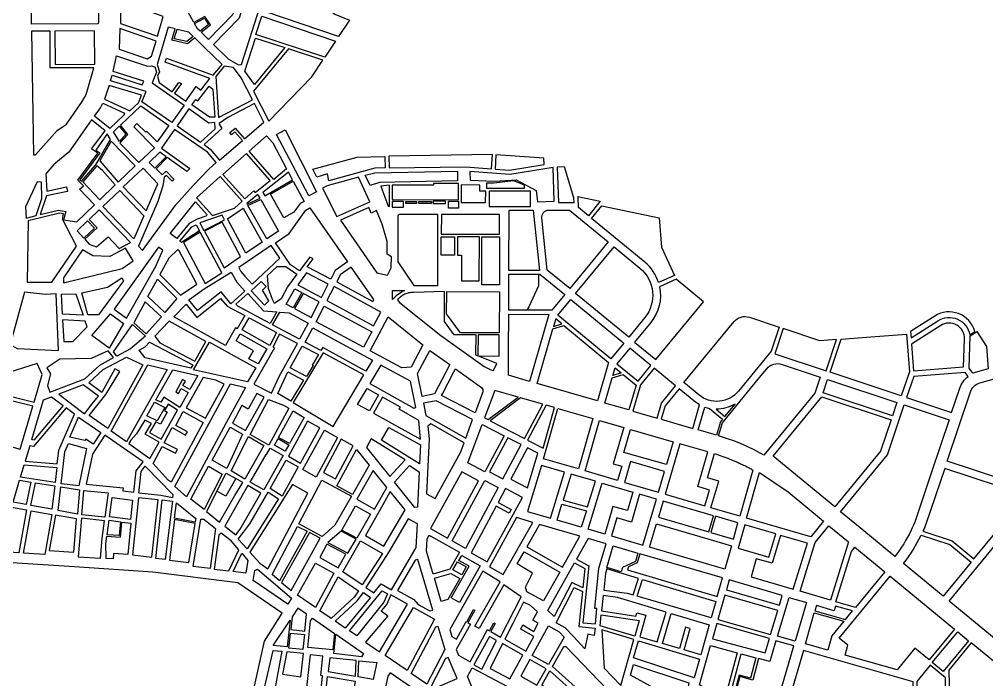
# Model space of a CAD drawing. Extents: x 407811 to 416949, y 4498993 to 4508589.
# Drawn here: x 410173 to 411551, y 4501979 to 4502920 of the extents above; entities that cross this region are included whole.
import ezdxf

# ---------------------------------------------------------------- set-up
doc = ezdxf.new("R2010")
doc.units = 0
doc.header["$LTSCALE"] = 40
doc.header["$MEASUREMENT"] = 0
for name, color, linetype in [('Images', 253, 'CONTINUOUS'), ('ΟΙΚ. ΤΕΤΡΑΓΩΝΑ ΣΤΑΥΡΟΥΠΟΛΗ', 74, 'CONTINUOUS'), ('ΟΙΚ.ΤΕΤΡΑΓΩΝΑ ΠΟΛΙΧΝΗ', 112, 'CONTINUOUS')]:
    doc.layers.add(name, color=color, linetype=linetype)
picture_1 = doc.add_image_def('image1.tif', size_in_pixel=(10278, 10088))

msp = doc.modelspace()

# ---------------------------------------------------------------- linework, layer by layer
at = {"layer": 'ΟΙΚ. ΤΕΤΡΑΓΩΝΑ ΣΤΑΥΡΟΥΠΟΛΗ'}
for points in [[(410198.2, 4502429.4), (410147.2, 4502413.1), (410140, 4502387.6), (410193.6, 4502374.2), (410205.4, 4502413.9)], [(410138.3, 4502381.9), (410121.3, 4502322.2), (410173.7, 4502307.3), (410191.9, 4502368.4)], [(410239.3, 4502366.1), (410192.8, 4502311.2), (410187.6, 4502311.9), (410181, 4502290), (410226.7, 4502286.2), (410229, 4502305.7), (410251.2, 4502357.2)], [(410257, 4502353), (410288.7, 4502331.2), (410277.8, 4502314.2), (410267.6, 4502321.6), (410266.1, 4502319.4), (410244.7, 4502324.4)], [(410294.5, 4502327.2), (410277.1, 4502300.3), (410268, 4502257.4), (410320.5, 4502252.1), (410320.1, 4502247.7), (410336.1, 4502245.9), (410339.2, 4502276.3), (410349.4, 4502289.4)], [(410242.9, 4502315.4), (410268.6, 4502308.1), (410257.3, 4502255.2), (410232.4, 4502257.7), (410237.7, 4502303.4)], [(410179.5, 4502285), (410226.1, 4502281.1), (410223.6, 4502259.5), (410174.3, 4502267.2)], [(410352, 4502283), (410391.4, 4502242.5), (410390.8, 4502237.8), (410374.2, 4502241), (410343, 4502244.3), (410346.2, 4502275.5)], [(410173, 4502262.9), (410188.9, 4502260.4), (410182.4, 4502228.4), (410163.8, 4502231.9)], [(410195.8, 4502259.3), (410223.1, 4502255), (410219.1, 4502221.5), (410189.2, 4502227.1)], [(410232, 4502253.7), (410258.4, 4502249.5), (410255.5, 4502214.7), (410228, 4502219.6)], [(410264.5, 4502248.5), (410299.3, 4502245), (410294.6, 4502210.1), (410261.6, 4502213.7)], [(410304.9, 4502238.4), (410334, 4502234.6), (410331.1, 4502206.8), (410301.3, 4502210.8)], [(410342.4, 4502238), (410334, 4502156.7), (410361.6, 4502153.2), (410370.6, 4502235)], [(410376.2, 4502234.8), (410390.8, 4502232.9), (410380.7, 4502149.8), (410367.1, 4502151.6)], [(410161.6, 4502224.7), (410183, 4502220.7), (410172, 4502159.5), (410142.8, 4502161.4)], [(410189.4, 4502219.5), (410218.9, 4502213.9), (410209, 4502157.1), (410178.5, 4502159.1)], [(410396.5, 4502230.5), (410424.3, 4502208.6), (410423.5, 4502203.4), (410393.9, 4502209)], [(410224.2, 4502213.2), (410215.4, 4502162.7), (410250.2, 4502160.4), (410254.1, 4502207.9)], [(410261.1, 4502208.7), (410256.6, 4502153.9), (410288.2, 4502151.8), (410290.7, 4502180.1), (410294, 4502205.1)], [(410300.6, 4502205.8), (410316.9, 4502203.7), (410314.9, 4502184), (410297.9, 4502185)], [(410431.2, 4502207.4), (410435.6, 4502207.3), (410452.5, 4502194), (410444.5, 4502136.9), (410420.3, 4502139.9)], [(410316.7, 4502181.9), (410318.9, 4502203.4), (410331.6, 4502201.7), (410327.1, 4502157.1), (410307.1, 4502158.4), (410306.6, 4502150.7), (410296.6, 4502151.3), (410296.2, 4502172.2), (410297.6, 4502183)], [(410460.5, 4502187.6), (410457.1, 4502184.8), (410450.3, 4502136.2), (410471.1, 4502133.6), (410485.4, 4502163.9), (410474.7, 4502176.4)], [(410489.7, 4502158.9), (410498.6, 4502148.3), (410495.6, 4502130.6), (410477.3, 4502132.9)], [(410139.4, 4502146.6), (410095.7, 4502000), (410032.5, 4502018.9), (410014.5, 4501958.5), (410133.5, 4501927.3), (410252.4, 4501896), (410371.3, 4501864.8), (410368.5, 4501813.9), (410452.2, 4501794.8), (410482, 4501853.8), (410522.2, 4502033.7), (410547.5, 4502073.4), (410484.3, 4502116.9), (410362.9, 4502131.9), (410251.1, 4502139.3)], [(410512.2, 4502136.3), (410560.7, 4502095), (410555.2, 4502086.4), (410506, 4502120.1), (410508.4, 4502134.4)]]:
    msp.add_lwpolyline(points, close=True, dxfattribs=at)
at = {"layer": 'ΟΙΚ. ΤΕΤΡΑΓΩΝΑ ΣΤΑΥΡΟΥΠΟΛΗ', "ltscale": 0.8}
msp.add_lwpolyline([(410393.7, 4502207), (410386.6, 4502149.1), (410414.2, 4502145.6), (410423.1, 4502201.4)], close=True, dxfattribs=at)
at = {"layer": 'ΟΙΚ.ΤΕΤΡΑΓΩΝΑ ΠΟΛΙΧΝΗ', "color": 1}
msp.add_line((410826.4, 4502440.1), (410826.4, 4502440.1), dxfattribs=at)
at = {"layer": 'ΟΙΚ.ΤΕΤΡΑΓΩΝΑ ΠΟΛΙΧΝΗ'}
for points in [[(410285.2, 4502913.6), (410189.9, 4502913.1), (410191.1, 4503016.7), (410192.3, 4503120.4), (410218.3, 4503133.9), (410236.6, 4503100.6), (410228.4, 4503095.8), (410228.9, 4503027.5), (410273.8, 4503027.8), (410284.7, 4502984.4), (410285.2, 4502966.5), (410285.3, 4502916.3)], [(410462.4, 4502968.1), (410486.9, 4502960.1), (410477, 4502926.9), (410442.3, 4502891.2), (410431.8, 4502901.5), (410445, 4502912), (410437.1, 4502924.2), (410421.2, 4502915.6), (410412.9, 4502931.1), (410458.8, 4502956.1)], [(410496.5, 4502957), (410485.9, 4502921.7), (410449.4, 4502884.3), (410470.9, 4502863.4), (410485.1, 4502855), (410489.2, 4502855.4), (410519.5, 4502949.5)], [(410552.7, 4502956.8), (410606.7, 4502938.9), (410622.5, 4502927.2), (410643.3, 4502919), (410627.7, 4502895.5), (410523.9, 4502930.6), (410529, 4502946.4)], [(410317.5, 4502945.8), (410316.8, 4502914.2), (410369.6, 4502896), (410377.9, 4502924.2)], [(410518.3, 4502924.5), (410623.4, 4502889), (410608.2, 4502866.1), (410509.9, 4502898.4)], [(410435.8, 4502880.8), (410422.7, 4502893.5), (410412.2, 4502884.9), (410389.9, 4502890.1), (410394.6, 4502906.5), (410384.8, 4502908.8), (410369.2, 4502855.5), (410372.3, 4502845.1), (410369.8, 4502839.2), (410372, 4502829.8), (410390.5, 4502816.7), (410399.9, 4502829.7), (410403.9, 4502828.4), (410393.8, 4502814.5), (410410, 4502803.2), (410424.7, 4502824.1), (410431.5, 4502819.1), (410444.2, 4502835.7), (410380.5, 4502858.8), (410382.2, 4502864.6), (410449, 4502840.4), (410461.6, 4502855.7)], [(410436.4, 4502921.5), (410442.3, 4502912.4), (410430.3, 4502902.9), (410426.7, 4502906.4), (410422.4, 4502914)], [(410216.4, 4502903.2), (410189.9, 4502903.1), (410192.9, 4502726.9), (410195.8, 4502727), (410226.5, 4502761.5), (410239.8, 4502770.6), (410250.8, 4502786.3), (410262.2, 4502802.7), (410265.6, 4502808.4), (410267.7, 4502812.6), (410276.5, 4502842.3), (410278.9, 4502851), (410216.6, 4502850.8)], [(410279.9, 4502903.5), (410223.4, 4502903.3), (410223.6, 4502855.8), (410280.1, 4502856)], [(410316.1, 4502906.8), (410314.9, 4502877.3), (410355, 4502863.7), (410361.2, 4502867.3), (410367.6, 4502889)], [(410397.6, 4502905.8), (410413.9, 4502902.1), (410420.5, 4502895.6), (410411.4, 4502888.2), (410393.6, 4502892.3)], [(410509.3, 4502893.3), (410551.2, 4502879.6), (410507.9, 4502827.1), (410494.1, 4502846.2)], [(410311.1, 4502868), (410355.3, 4502853.1), (410360.7, 4502853.9), (410366, 4502852.1), (410368.3, 4502844.6), (410361.9, 4502829.5), (410407.4, 4502797.7), (410390.1, 4502773.1), (410347.4, 4502802.6), (410353.6, 4502817.1), (410302.5, 4502832.4), (410304.8, 4502840.4), (410347.6, 4502826.8), (410350.1, 4502831.7), (410306.4, 4502845.7)], [(410556.3, 4502877.9), (410506.4, 4502817.6), (410528.5, 4502775), (410589.6, 4502837.9), (410605.4, 4502861.8)], [(410464.7, 4502853.2), (410452.8, 4502838.7), (410456.5, 4502780.1), (410505, 4502805.1), (410488.8, 4502836.4), (410477.9, 4502851.5)], [(410300.7, 4502825.7), (410296.7, 4502814.7), (410294.1, 4502806.1), (410330.2, 4502789.4), (410342.3, 4502800.9), (410346.9, 4502811.8)], [(410443.2, 4502824.5), (410448.7, 4502820.4), (410451.2, 4502780.7), (410443.7, 4502780.3), (410418.5, 4502797.9), (410424.1, 4502805.9), (410427.1, 4502803.6)], [(410291.8, 4502800.6), (410322.7, 4502786.3), (410321.5, 4502783.2), (410301.7, 4502764.4), (410279.8, 4502781.9), (410288.2, 4502793.8)], [(410507.8, 4502799.8), (410469.9, 4502780.2), (410457.3, 4502771.5), (410457.4, 4502770.6), (410461.3, 4502764.2), (410435.9, 4502741.4), (410444.9, 4502735.1), (410458.1, 4502719.4), (410490.8, 4502747.2), (410479.9, 4502759.4), (410475, 4502755.3), (410472.5, 4502758.5), (410480.4, 4502764.9), (410493.8, 4502749.8), (410521.4, 4502773.4)], [(410345.7, 4502796.5), (410385.8, 4502768.7), (410369.3, 4502745.3), (410354, 4502760.4), (410352.9, 4502759.1), (410340.2, 4502771.6), (410336, 4502766.9), (410365.2, 4502737), (410343, 4502715.9), (410316.1, 4502743.5), (410327.3, 4502756), (410316.7, 4502769)], [(410414.5, 4502792.2), (410397.5, 4502768), (410430.8, 4502744.9), (410452, 4502764), (410451.5, 4502772.7), (410443, 4502772.2)], [(410275.4, 4502776.5), (410243, 4502730.8), (410221.7, 4502712.9), (410210.4, 4502699.5), (410212.1, 4502675.2), (410240.1, 4502681), (410241.4, 4502674.7), (410211.3, 4502668.4), (410202.6, 4502641.7), (410228.4, 4502648.1), (410239, 4502646.1), (410235.8, 4502634.3), (410254.4, 4502631.4), (410279.8, 4502655.6), (410258.6, 4502677.8), (410263.9, 4502682.4), (410256, 4502690.6), (410284.7, 4502729), (410275.4, 4502735.3), (410295.1, 4502760.8)], [(410315.2, 4502767.6), (410324.6, 4502756.1), (410315.3, 4502745.6), (410306.7, 4502759.5)], [(410394, 4502763), (410375.2, 4502736.2), (410415.5, 4502707.5), (410411.4, 4502703.1), (410383.4, 4502723), (410367.7, 4502707.1), (410376.3, 4502698.2), (410381.8, 4502703.4), (410392.8, 4502692.2), (410390.3, 4502689.1), (410382.3, 4502697.2), (410379.3, 4502694.8), (410377.3, 4502682.5), (410370.1, 4502660.4), (410342.3, 4502596.6), (410348.1, 4502590.5), (410395.7, 4502655.6), (410420.4, 4502682.9), (410442.6, 4502706.5), (410453.3, 4502715.8), (410440.9, 4502730.6)], [(410551.8, 4502762.4), (410596.1, 4502674.3), (410585.5, 4502668.6), (410539, 4502755.6)], [(410297.9, 4502756.7), (410281.5, 4502733.6), (410287.5, 4502729.5), (410259.1, 4502691.4), (410261.3, 4502689.1), (410281.6, 4502712.5), (410302.8, 4502748.6)], [(410303.7, 4502746.1), (410287.3, 4502718.2), (410313.7, 4502688), (410338, 4502711.1)], [(410524.8, 4502754), (410533.9, 4502743.9), (410553.7, 4502706.8), (410535.2, 4502691.8), (410500.1, 4502732.1)], [(410372.9, 4502730.5), (410357.7, 4502716.1), (410365.6, 4502707.8), (410381.8, 4502724.2)], [(410496.4, 4502728.8), (410462.7, 4502699), (410494, 4502663.9), (410507.1, 4502675.4), (410508.9, 4502673.1), (410530, 4502690.2)], [(410693.4, 4502724.5), (410694, 4502708.1), (410679.6, 4502708), (410613.6, 4502689.7), (410611.7, 4502699.6), (410596.9, 4502694.9), (410591.2, 4502706.3), (410654.1, 4502723.7)], [(410847, 4502727.3), (410699.4, 4502724.7), (410700, 4502708.2), (410808.7, 4502709.7), (410845.9, 4502706.9)], [(410852, 4502726.6), (410850.8, 4502706.5), (410871.5, 4502704.9), (410920.5, 4502713), (410920.2, 4502722.2)], [(410283.2, 4502711.2), (410263.2, 4502688.2), (410287.4, 4502662.8), (410309.4, 4502683.9), (410291.3, 4502704.5)], [(410349, 4502707.8), (410320.9, 4502681), (410353.3, 4502646.9), (410370.3, 4502685.7)], [(410556.1, 4502702.3), (410519.9, 4502673), (410522.5, 4502668.5), (410562.1, 4502691.1)], [(410797, 4502703.5), (410797.2, 4502689.6), (410686, 4502687.3), (410672.5, 4502683.3), (410665.8, 4502698), (410679.6, 4502701)], [(410933.4, 4502709), (410871.7, 4502698.9), (410815, 4502703.2), (410815.1, 4502690.7), (410850.5, 4502689.3), (410880.9, 4502691.1), (410909.1, 4502675.8), (410911, 4502659.9), (410935.2, 4502660.7)], [(410949.6, 4502709.5), (410939.4, 4502709.1), (410941.3, 4502659), (410963.3, 4502659), (410963, 4502665.5)], [(410198.1, 4502688.3), (410181.6, 4502652.7), (410182.6, 4502636.6), (410196.9, 4502640.2), (410204.8, 4502664.5), (410204.1, 4502687.8)], [(410458.8, 4502695.8), (410425.1, 4502665.3), (410447.8, 4502640.2), (410479.3, 4502651), (410490.2, 4502660.6)], [(410563.1, 4502689.4), (410578.5, 4502660.4), (410572.9, 4502657.4), (410564.1, 4502645), (410549.9, 4502637), (410530.9, 4502670.9)], [(410656.1, 4502695.2), (410611.3, 4502682.8), (410604.7, 4502679.4), (410625, 4502638.7), (410672.1, 4502659.9)], [(410877.2, 4502690), (410892.2, 4502684), (410892.2, 4502679), (410839.2, 4502679), (410839.2, 4502687), (410849.2, 4502687)], [(410315.8, 4502676.1), (410350.3, 4502639.9), (410335.9, 4502606.9), (410291.7, 4502653.2)], [(410700.2, 4502683.7), (410688, 4502682), (410698.4, 4502653.7), (410700.1, 4502653.7)], [(410763, 4502686), (410763, 4502683.5), (410704.2, 4502683.7), (410704.2, 4502663.1), (410798.4, 4502662.8), (410798.5, 4502685.9)], [(410802.5, 4502683.9), (410802.4, 4502658.9), (410837.3, 4502658.8), (410837.4, 4502675), (410829.2, 4502675), (410829.2, 4502683.8)], [(410842.4, 4502675), (410842.4, 4502653), (410901.4, 4502653), (410901.4, 4502675)], [(410512.8, 4502670.5), (410496.8, 4502657.6), (410497.4, 4502656.6), (410515.8, 4502665.1)], [(410516.8, 4502663.3), (410542.1, 4502618.2), (410525.3, 4502606.9), (410498.4, 4502654.8)], [(410704.2, 4502660.5), (410704.2, 4502652.1), (410720.2, 4502652), (410720.2, 4502660.5)], [(410723.8, 4502660.5), (410738.8, 4502660.4), (410738.8, 4502657.4), (410723.8, 4502657.5)], [(410742.1, 4502660.4), (410760.1, 4502660.4), (410760.1, 4502657.3), (410742.1, 4502657.4)], [(410762.3, 4502660.9), (410762.3, 4502657.3), (410780.3, 4502657.3), (410780.3, 4502660.9)], [(410798.4, 4502660.8), (410798.4, 4502650.8), (410784.4, 4502650.8), (410784.4, 4502660.8)], [(410968.8, 4502667.3), (411000.7, 4502660.6), (410983.7, 4502640), (410969.6, 4502651.7), (410969, 4502666.5)], [(410286.7, 4502648.4), (410272.1, 4502634.5), (410283.6, 4502622.9), (410265.8, 4502606.5), (410272.1, 4502599.4), (410282.8, 4502595.9), (410299.4, 4502610.1), (410315, 4502593.5), (410331.1, 4502601.7)], [(410423.7, 4502659.8), (410440.3, 4502641.3), (410438.5, 4502639.2), (410426.1, 4502635), (410414.6, 4502629.1), (410397, 4502607.5), (410387.5, 4502614.9)], [(410491.5, 4502650.8), (410518.7, 4502602.4), (410495.5, 4502586.7), (410469.6, 4502635.5)], [(410586.6, 4502651.1), (410640.3, 4502574.3), (410623, 4502561.7), (410616.7, 4502549.5), (410582.9, 4502567), (410591.5, 4502578.5), (410586.6, 4502581.1), (410571.9, 4502561.4), (410559.2, 4502570.2), (410537.6, 4502601.4), (410557.3, 4502614.6), (410581, 4502648.1)], [(410670.6, 4502651.6), (410630.6, 4502633.5), (410682.4, 4502558.8), (410697.2, 4502555.5), (410702.7, 4502565.6), (410703, 4502581.3), (410697, 4502585), (410696.8, 4502603.4), (410690, 4502628.1), (410681.8, 4502647.4), (410674.3, 4502643.5)], [(410871, 4502648), (410905.1, 4502648), (410914.2, 4502561.9), (410870.6, 4502561.9)], [(410229.7, 4502643.8), (410185.1, 4502632.6), (410184, 4502545.4), (410219.1, 4502545.2), (410254.3, 4502596.6), (410234, 4502635.1), (410235.5, 4502642.7)], [(410461.7, 4502640.7), (410430, 4502629.8), (410435.7, 4502619.1), (410465.2, 4502634.2)], [(410769.1, 4502641.9), (410715.2, 4502641.9), (410714.2, 4502641.8), (410713.4, 4502641.3), (410712.7, 4502640.8), (410712.1, 4502639.3), (410712.1, 4502574.3), (410735.1, 4502540.7), (410769.1, 4502540.7)], [(410774.2, 4502641.9), (410774.1, 4502613.9), (410857, 4502613.9), (410857, 4502641.9)], [(410270, 4502632.5), (410255.3, 4502618.5), (410264.5, 4502608.1), (410280, 4502622.3)], [(410424.8, 4502626.8), (410429.3, 4502618.5), (410403.7, 4502601.9), (410401.5, 4502603.6), (410418.4, 4502624.2)], [(410461.9, 4502630.8), (410436.4, 4502617.8), (410464.4, 4502565.7), (410488, 4502581.7)], [(410430.2, 4502616.8), (410406.9, 4502601.7), (410437.7, 4502543.6), (410461.5, 4502558.4)], [(410774.1, 4502609.9), (410793.1, 4502609.9), (410793.1, 4502583.8), (410774.1, 4502583.8)], [(410828.4, 4502609.9), (410797.1, 4502609.9), (410797.1, 4502583.8), (410802.9, 4502583.8), (410802.7, 4502547.2), (410828, 4502547.1)], [(410832, 4502609.9), (410857, 4502609.8), (410857, 4502541.5), (410832, 4502541.5)], [(410324.1, 4502593.8), (410301.9, 4502582), (410277.3, 4502582.7), (410262.9, 4502591.4), (410235.7, 4502551.7), (410235.8, 4502544.2), (410319.2, 4502564.6), (410335, 4502575.5)], [(410371.1, 4502595), (410308, 4502506.7), (410325.3, 4502493.9), (410367.4, 4502568.2), (410377.4, 4502590.7)], [(410398.5, 4502592.1), (410385.7, 4502579.4), (410373.1, 4502556.3), (410402.3, 4502526.8), (410425.8, 4502542.6), (410400.6, 4502590.1)], [(410531.8, 4502597.4), (410485.6, 4502566.2), (410488.5, 4502560.7), (410494.2, 4502554), (410504.7, 4502542.5), (410544.2, 4502579.6)], [(410540.3, 4502567.7), (410552.7, 4502567.4), (410568.3, 4502556.6), (410554.7, 4502538.6), (410545.7, 4502521.5), (410536.5, 4502514.8), (410533.3, 4502520.6), (410527.8, 4502536.4), (410526.4, 4502554.6)], [(410645.5, 4502566.9), (410630, 4502555.6), (410625, 4502546), (410676.5, 4502517.7), (410677.9, 4502520.4)], [(410318.6, 4502551.3), (410321.1, 4502547.4), (410285.5, 4502498.9), (410270.4, 4502498.6), (410261.8, 4502530.3), (410298.3, 4502538.1)], [(410474.8, 4502559.7), (410482.5, 4502545.3), (410494.3, 4502532.3), (410474.3, 4502514.3), (410460.4, 4502531.7), (410426.6, 4502504.8), (410414.4, 4502520), (410436.1, 4502535.6)], [(410582.1, 4502558.4), (410569.4, 4502541.5), (410603.2, 4502523.3), (410613, 4502542.4)], [(410369.6, 4502549.8), (410397.1, 4502522.1), (410380, 4502502.1), (410355.9, 4502524.8)], [(410517.2, 4502546.1), (410503, 4502533), (410521.9, 4502512.3), (410528.2, 4502518.7), (410519.1, 4502533.9), (410524.4, 4502539)], [(410621.4, 4502538.9), (410611.1, 4502519), (410677.5, 4502483.2), (410687.7, 4502502.4)], [(410180.1, 4502531.2), (410159.4, 4502456.6), (410169.7, 4502450.8), (410228.5, 4502447.7), (410225.4, 4502528.5), (410210.1, 4502527.5)], [(410253.3, 4502528.6), (410263.5, 4502498.3), (410234.4, 4502499.8), (410232.9, 4502528)], [(410498.3, 4502529.3), (410520.9, 4502504.5), (410539.8, 4502503), (410530, 4502486.5), (410483.9, 4502511), (410481.3, 4502513.9)], [(410565.2, 4502535.9), (410575.1, 4502530.5), (410562.8, 4502508.8), (410553, 4502514.1)], [(410577.3, 4502529.3), (410565, 4502507.7), (410588.6, 4502495), (410600, 4502517.1)], [(410704.7, 4502533.2), (410721.7, 4502533.2), (410718.6, 4502532), (410709.7, 4502525.6), (410707.3, 4502523.6), (410704.7, 4502520.8)], [(410781.9, 4502532), (410856.9, 4502531.5), (410856.6, 4502473), (410801.6, 4502473.3), (410781.7, 4502500)], [(410352, 4502517.5), (410335.7, 4502487.5), (410353.3, 4502471.5), (410375.1, 4502495.7)], [(410459.4, 4502522), (410469.1, 4502511), (410494.1, 4502497.7), (410483.3, 4502478.8), (410480.8, 4502480.2), (410466.4, 4502455.1), (410393, 4502495.8), (410410.3, 4502513.9), (410425.5, 4502494.9)], [(410607, 4502511), (410674.9, 4502474.4), (410663.3, 4502452.5), (410595.6, 4502488.9)], [(410958.6, 4502520.7), (411034.2, 4502458.4), (411015.8, 4502436.1), (410940.2, 4502498.3)], [(410302.8, 4502500.1), (410321, 4502486.5), (410300.8, 4502451.1), (410276.1, 4502469.5)], [(410544.2, 4502502.6), (410557.4, 4502501.6), (410584.5, 4502487), (410572.2, 4502464.1), (410533.5, 4502484.7)], [(410698.4, 4502495.9), (410747.9, 4502456.1), (410731, 4502424.1), (410718, 4502423.1), (410672.8, 4502447.4)], [(410870, 4502449.6), (410870.2, 4502499.6), (410927.5, 4502499.3), (410900, 4502403.8), (410869.8, 4502412.5)], [(410234.3, 4502491.8), (410236.2, 4502460.6), (410249, 4502460.7), (410269.4, 4502481.4), (410266.7, 4502489.9)], [(410334, 4502485), (410352.6, 4502468.1), (410331.3, 4502450.5), (410311.8, 4502439.9), (410307, 4502445.8)], [(410386.4, 4502489.7), (410365.7, 4502468.2), (410373.1, 4502458.7), (410422.7, 4502432.8), (410438.7, 4502460.7)], [(410500.3, 4502494.4), (410539.3, 4502473.7), (410529.7, 4502455.2), (410490.4, 4502477.2)], [(410948.8, 4502483.5), (411012.6, 4502431), (410996.8, 4502375.9), (410910.6, 4502400.7), (410933, 4502478.7)], [(410937.2, 4502493.1), (410934, 4502482.1), (410946, 4502485.8)], [(410487.3, 4502471.8), (410525.3, 4502450.5), (410512.9, 4502428.8), (410499.9, 4502436), (410506.3, 4502447.2), (410481.5, 4502461.7)], [(410534.1, 4502452.7), (410536.2, 4502451.5), (410506.8, 4502400.1), (410532.3, 4502387.1), (410543.2, 4502410.6), (410569.3, 4502457.7), (410543.7, 4502471.3)], [(410626.7, 4502460.9), (410676.2, 4502434.3), (410666.7, 4502418.4), (410605.1, 4502452.1), (410602.6, 4502448), (410580.2, 4502459.9), (410591, 4502480.1)], [(411261.6, 4502479.2), (411249.6, 4502443.1), (411322.5, 4502418.9), (411337.4, 4502463.7), (411313.6, 4502461.9)], [(411386.3, 4502467.4), (411437.2, 4502471.3), (411441.3, 4502417.7), (411429.8, 4502383.2), (411328.2, 4502417), (411343.9, 4502464.2)], [(411537.3, 4502475), (411551, 4502453.6), (411553.5, 4502421.7), (411531.6, 4502415.6), (411526.4, 4502422.6), (411528, 4502468.9)], [(410358, 4502459.8), (410419.9, 4502427.5), (410417, 4502422.6), (410351.9, 4502437.2), (410343.5, 4502448.4), (410351.8, 4502453.3)], [(410443.8, 4502459.6), (410509.6, 4502423.1), (410498.1, 4502403), (410421.1, 4502420.2)], [(410575.9, 4502454.2), (410599, 4502442), (410590.1, 4502427.1), (410591.4, 4502426.4), (410581.9, 4502410.6), (410558.7, 4502423.1)], [(410299.4, 4502447.2), (410275, 4502436.5), (410230.6, 4502435.6), (410212.1, 4502423.2), (410216.9, 4502414.5), (410212.6, 4502397.8), (410216.3, 4502388.3), (410266.2, 4502407.3), (410287.4, 4502427.2), (410307, 4502437.9)], [(410605.9, 4502444.8), (410563.1, 4502373.6), (410619.8, 4502339.7), (410663.6, 4502413.2)], [(410757.8, 4502448.1), (410786.3, 4502427.7), (410764.3, 4502386), (410746.8, 4502382.5), (410740.4, 4502415.3)], [(411042.7, 4502451.4), (411024.3, 4502429.1), (411054.5, 4502404.2), (411072.9, 4502426.6)], [(410325.2, 4502438.6), (410348.9, 4502427.4), (410298.7, 4502336.5), (410272.1, 4502355.4), (410295.8, 4502385.3), (410316.1, 4502417.9), (410308.6, 4502421.6), (410290.3, 4502388), (410271.8, 4502401.6), (410292.1, 4502420.7)], [(410355.7, 4502427.3), (410383.6, 4502421), (410325.2, 4502317.7), (410303.6, 4502333)], [(410688, 4502426.8), (410672.4, 4502400.7), (410734.8, 4502365.6), (410737.7, 4502366.5), (410730.4, 4502404)], [(410391.3, 4502420.4), (410427.2, 4502412.3), (410415.8, 4502392.2), (410405.7, 4502397.9), (410409.3, 4502404.4), (410405.4, 4502406.6), (410395.6, 4502389), (410399.4, 4502386.7), (410403.2, 4502393.5), (410413.3, 4502387.8), (410401.3, 4502366.6), (410378.8, 4502381.2), (410374.2, 4502374), (410367.1, 4502377.5)], [(410555.6, 4502417.5), (410577.7, 4502405.5), (410559.7, 4502375.6), (410540.9, 4502386.7)], [(411033.4, 4502413.8), (411051.7, 4502398.7), (411041.4, 4502363.1), (411007.3, 4502372.9), (411017.7, 4502408.9)], [(411021.8, 4502423.3), (411030.6, 4502416.1), (411018.7, 4502412.4)], [(411077.5, 4502422.7), (411058, 4502399), (411047.2, 4502361.4), (411081.7, 4502351.5), (411087.8, 4502372.8), (411108.1, 4502397.5)], [(410263.8, 4502398.9), (410229, 4502385.6), (410265.7, 4502357.7), (410267.5, 4502360.1), (410276.6, 4502371.7), (410285.3, 4502383)], [(410473.7, 4502400.3), (410494.9, 4502395.2), (410471, 4502351), (410410.9, 4502239.4), (410394.5, 4502254)], [(410434.9, 4502409.6), (410410.3, 4502366.3), (410438.2, 4502351.5), (410464.4, 4502399.9), (410452.8, 4502405.6)], [(411324.7, 4502406.5), (411423.4, 4502373.7), (411417.1, 4502354.7), (411318.4, 4502387.5)], [(410511.3, 4502386.6), (410498.9, 4502364.3), (410490, 4502369.3), (410476.5, 4502344.3), (410494.8, 4502333.8), (410521.6, 4502381.4)], [(410668.3, 4502393.8), (410684.4, 4502384.8), (410671.6, 4502361.8), (410654.7, 4502371)], [(410850.2, 4502391.1), (410835.7, 4502351.9), (410840.8, 4502349.3), (410883.5, 4502381.5)], [(410218.5, 4502381.9), (410235, 4502369.4), (410193.2, 4502320), (410190.3, 4502320.9), (410207.1, 4502377.5)], [(410365.1, 4502374), (410379.9, 4502366.7), (410369, 4502347.5), (410354.2, 4502354.9)], [(410384.9, 4502371.3), (410379.7, 4502362.3), (410383.4, 4502360.1), (410373.8, 4502343), (410367.1, 4502346.3), (410358.1, 4502331), (410374.7, 4502321.6), (410398, 4502362.8)], [(410527.8, 4502378.2), (410549.4, 4502370), (410556.8, 4502365.6), (410528.4, 4502313), (410501.8, 4502328.2)], [(410690.1, 4502381.6), (410677.3, 4502358.7), (410744.7, 4502321.6), (410742.2, 4502348.2), (410714.1, 4502364.1), (410715.8, 4502367.1)], [(410766.9, 4502376.3), (410748.8, 4502372.7), (410752.2, 4502355.2), (410809.1, 4502323.1), (410818.8, 4502349.4)], [(410887.1, 4502380.5), (410843.8, 4502347.8), (410892.7, 4502322.5), (410918.8, 4502371.3)], [(411316.5, 4502381.9), (411415.1, 4502349.1), (411400.2, 4502304.5), (411334.8, 4502225.1), (411247, 4502297.4)], [(410406, 4502360.7), (410434.9, 4502345.3), (410388.9, 4502260.4), (410385, 4502263.2), (410363.2, 4502286.8), (410376.2, 4502311.2), (410395.2, 4502301.5), (410398.1, 4502306.7), (410379, 4502316.5), (410390.4, 4502337.9), (410409.6, 4502327.1), (410412.3, 4502331.9), (410395.6, 4502341.2)], [(410562.8, 4502362), (410578.5, 4502352.6), (410557.7, 4502315.2), (410542.3, 4502324.1)], [(410935.4, 4502366.6), (410923.8, 4502369.9), (410897.1, 4502320.2), (410919.3, 4502308.7)], [(410940.1, 4502365.2), (410990.1, 4502350.8), (410969.8, 4502279), (410919.9, 4502293.6)], [(411149.6, 4502367.3), (411156.6, 4502365.4), (411175.1, 4502350.1), (411172.1, 4502346.4), (411166.5, 4502327.1), (411140.2, 4502334.7)], [(410351.4, 4502348.5), (410339.8, 4502329), (410331.7, 4502319.9), (410328.9, 4502315.1), (410358.9, 4502293.8), (410372.2, 4502317.3), (410352.1, 4502328.6), (410360.9, 4502343.7)], [(410583.5, 4502347.1), (410556.1, 4502297.2), (410573.2, 4502287.4), (410601, 4502337.7)], [(410759.2, 4502343.2), (410755, 4502339.9), (410756.7, 4502322.2), (410753.2, 4502243.5), (410765.2, 4502237), (410801.5, 4502302.5), (410806.7, 4502316.5)], [(410999.7, 4502348), (411034.2, 4502338.1), (411019.3, 4502286.3), (411031.2, 4502282.8), (411025.4, 4502262.7), (410979.4, 4502276.2)], [(410473.2, 4502338.7), (410490.8, 4502328.7), (410468.3, 4502279.7), (410447.7, 4502291.6)], [(410607.6, 4502334.1), (410626, 4502324.1), (410595.9, 4502267.1), (410576.6, 4502278.1)], [(410699.4, 4502338), (410744.3, 4502313.3), (410743.1, 4502286.5), (410689, 4502320)], [(410832.3, 4502342.5), (410863.9, 4502326.1), (410836.3, 4502275.1), (410812.1, 4502287.9)], [(411043.8, 4502335.3), (411104.7, 4502317.8), (411095.2, 4502285.2), (411034.4, 4502302.7)], [(410499.1, 4502325.1), (410521.3, 4502312.4), (410494.3, 4502264.7), (410474.5, 4502276.2)], [(410541.4, 4502322.3), (410556.7, 4502313.5), (410551.8, 4502304.2), (410536.4, 4502313)], [(410631.2, 4502321.3), (410606.4, 4502274.2), (410623.4, 4502264.9), (410648.6, 4502311.9)], [(410674.1, 4502322.1), (410667.4, 4502309.7), (410700.9, 4502268.1), (410722.6, 4502292.1)], [(410869.1, 4502323.4), (410842.9, 4502275), (410861.8, 4502264.9), (410887.9, 4502313.7)], [(410530, 4502308.6), (410548.5, 4502298.1), (410521, 4502249.3), (410501.9, 4502260.3), (410524.3, 4502299.8), (410525, 4502299.4)], [(410653.1, 4502306.6), (410671.1, 4502284.4), (410647.4, 4502242.8), (410625.4, 4502254.8)], [(410896.8, 4502309.1), (410873, 4502264.6), (410896.8, 4502252), (410911.9, 4502301.3)], [(411114.3, 4502315), (411093.2, 4502242.9), (411149.9, 4502226.3), (411156.5, 4502248.8), (411153.6, 4502249.7), (411139.6, 4502253.8), (411154, 4502303.6)], [(410553, 4502291.7), (410570.2, 4502281.9), (410547.1, 4502240.2), (410530.2, 4502251.3)], [(411043.6, 4502289.7), (411035, 4502259.9), (411083.6, 4502245.7), (411092.3, 4502275.6)], [(410442.4, 4502283.1), (410462, 4502271.8), (410436, 4502221.1), (410417.1, 4502236.1)], [(410677.1, 4502277), (410653.6, 4502235.8), (410679.1, 4502221.5), (410696.7, 4502252.6)], [(410728.6, 4502283.8), (410742.6, 4502275.1), (410740.4, 4502224.4), (410736.3, 4502224.2), (410707.3, 4502260.2)], [(410803.4, 4502275), (410758.5, 4502194.1), (410782.8, 4502180.4), (410827.2, 4502262.3)], [(410917, 4502284.1), (410897, 4502218.6), (410929.6, 4502209), (410949.7, 4502274.5)], [(410603.9, 4502263), (410645.9, 4502240.2), (410622.5, 4502199.1), (410604.3, 4502182.8), (410571, 4502200.6)], [(410836.2, 4502262.6), (410855.2, 4502252.6), (410808.7, 4502165.8), (410789.6, 4502176.5)], [(410959.3, 4502271.7), (410947.9, 4502234.5), (410982.6, 4502225.1), (410993.8, 4502261.6)], [(411227.7, 4502274.1), (411268.3, 4502246.2), (411319, 4502204.4), (411300.7, 4502182.1), (411209.3, 4502208.8)], [(410498.2, 4502255.6), (410465.4, 4502197.7), (410481.4, 4502185), (410487.4, 4502193.2), (410517.1, 4502244.6)], [(410561.9, 4502256.8), (410501.4, 4502160.3), (410515.7, 4502144.5), (410527.1, 4502136.7), (410583.8, 4502244.3)], [(410690.7, 4502227.7), (410665.9, 4502184), (410692.4, 4502168.8), (410722.5, 4502220.6), (410701.4, 4502246.7)], [(410865.7, 4502251), (410855, 4502231.1), (410873.7, 4502221.4), (410870.9, 4502216.1), (410852.2, 4502225.8), (410816.7, 4502159.5), (410839.5, 4502146.6), (410889.9, 4502238.1)], [(411003.4, 4502258.8), (411047.2, 4502245.9), (411039.5, 4502219.6), (411018.8, 4502225.6), (411007.2, 4502186.3), (410983.3, 4502193.3)], [(410527.2, 4502246.1), (410542, 4502236.4), (410497.2, 4502165), (410484.8, 4502178.7), (410501, 4502200.7)], [(411056.8, 4502243.1), (411045.1, 4502203.3), (411024.4, 4502209.4), (411016.8, 4502183.5), (411061.5, 4502170.4), (411080.8, 4502236.1)], [(411090.4, 4502233.3), (411083.6, 4502210.3), (411155.4, 4502189.2), (411162, 4502212.3)], [(410651.9, 4502226.4), (410673.1, 4502214.6), (410653.8, 4502180.5), (410632.3, 4502192)], [(410946.1, 4502228.8), (410980.9, 4502219.4), (410973.7, 4502196.1), (410939.2, 4502206.2)], [(410726.9, 4502208.1), (410699.3, 4502160.9), (410690.8, 4502147.4), (410666.7, 4502110.1), (410678.1, 4502102.3), (410688.5, 4502115.1), (410703.2, 4502106.9), (410738.2, 4502167.1), (410740, 4502201)], [(410881.1, 4502209.7), (410842.6, 4502139.7), (410862.2, 4502128.7), (410904.4, 4502202.9)], [(411164.8, 4502211.5), (411158.3, 4502188.4), (411190.5, 4502179), (411197, 4502202.1)], [(410569.2, 4502197.2), (410582.9, 4502190.2), (410543.4, 4502119.7), (410533, 4502128.6)], [(410914.2, 4502200), (410896, 4502167.9), (410946.8, 4502138.9), (410971.5, 4502183.2)], [(411154.1, 4502179.2), (411187.7, 4502169.4), (411178.4, 4502136.2), (411071.1, 4502167.6), (411080.8, 4502200.7)], [(411206.6, 4502199.3), (411197.2, 4502166), (411241, 4502153.2), (411250.7, 4502186.4)], [(411326.7, 4502198), (411354.5, 4502175.2), (411328.8, 4502092.1), (411285.4, 4502104.9), (411306.9, 4502174)], [(410586.4, 4502188.3), (410546.5, 4502117.1), (410559.9, 4502105.7), (410601.5, 4502180.5)], [(410631.3, 4502190.3), (410612.4, 4502174), (410640.8, 4502158.8), (410652.8, 4502178.8)], [(410756.7, 4502184.7), (410759.4, 4502183.3), (410800.1, 4502160.2), (410786.5, 4502136.1), (410762.7, 4502129), (410753, 4502161.8), (410753.9, 4502179.6)], [(410983.3, 4502179.7), (410967, 4502150.5), (410984.2, 4502140.9), (410975.7, 4502059.9), (410993.8, 4502058.1), (410995.9, 4502079.9), (410993, 4502080.2), (410998.7, 4502137.5), (411008.9, 4502172.3)], [(411257.4, 4502184.4), (411245.7, 4502144.5), (411223.1, 4502151.1), (411215.8, 4502125.2), (411275.8, 4502107.7), (411296.2, 4502173.1)], [(411572.5, 4502181.3), (411594.1, 4502179.8), (411632.2, 4502117.3), (411564.9, 4502035.5), (411497.9, 4502090.7)], [(410611.2, 4502171.8), (410600.8, 4502153), (410627.3, 4502138.1), (410638.2, 4502157.4)], [(410658.9, 4502176.6), (410690.2, 4502158.6), (410661.4, 4502113.8), (410633.9, 4502132.5)], [(411018.9, 4502169.3), (411054.2, 4502159), (411050.7, 4502147.2), (411032.4, 4502138.6), (411030.6, 4502132.5), (411010, 4502138.7)], [(411363.5, 4502167.6), (411406.2, 4502132.6), (411364.4, 4502081.7), (411336.5, 4502089.8), (411358.7, 4502161.5)], [(410803.3, 4502155.6), (410829.4, 4502140.9), (410800, 4502088.8), (410788.3, 4502095.4), (410813.8, 4502140.5), (410799.3, 4502148.6)], [(410892, 4502160.9), (410942.9, 4502132), (410920, 4502091.1), (410896.2, 4502103.9), (410894.1, 4502110.7), (410904.2, 4502130.6), (410882.4, 4502144)], [(411057, 4502158.2), (411053.2, 4502145), (411040.9, 4502139.3), (411039.6, 4502135), (411167.3, 4502097), (411174.8, 4502123.7)], [(410594.9, 4502144.9), (410620.8, 4502130.4), (410594.6, 4502081.5), (410569.3, 4502098.9)], [(410740.9, 4502149.9), (410737, 4502149.1), (410711.9, 4502105.9), (410734.8, 4502093), (410741.3, 4502086), (410757.9, 4502076.6), (410762.2, 4502077.9)], [(410797, 4502146.5), (410809.7, 4502139.3), (410803.4, 4502128.1), (410790.6, 4502135.3)], [(410964.1, 4502145.3), (410978.7, 4502137.1), (410975.9, 4502109.5), (410960.2, 4502117.3), (410935.2, 4502068.5), (410926, 4502077.1)], [(411009.9, 4502136.6), (411008, 4502130.2), (411005.6, 4502106.3), (411039.2, 4502102.1), (411047.5, 4502099.6), (411055, 4502123.1)], [(410627, 4502125.1), (410656, 4502105.3), (410650.1, 4502096.2), (410617.2, 4502065.9), (410601.2, 4502076.9)], [(410787.5, 4502130.1), (410800.4, 4502122.8), (410783.6, 4502093.1), (410774.1, 4502090.3), (410764.4, 4502123.3)], [(410833.3, 4502133.5), (410786.1, 4502050.1), (410789.1, 4502040.1), (410795.7, 4502036.5), (410809.4, 4502061.4), (410810.3, 4502060.9), (410819.9, 4502078.5), (410821.7, 4502077.5), (410812, 4502059.9), (410815.5, 4502058), (410795.5, 4502021.5), (410798.8, 4502013.7), (410815.1, 4502004.2), (410840, 4502050), (410842.8, 4502048.3), (410848.9, 4502059.6), (410850.8, 4502058.5), (410844.7, 4502047.2), (410858.5, 4502039), (410887.8, 4502096.9), (410863.4, 4502113.7), (410827.9, 4502051.4), (410821.9, 4502054.7), (410823.7, 4502058.2), (410857.9, 4502118.2)], [(411413.9, 4502126.2), (411505.6, 4502050.7), (411469.4, 4502006.8), (411449.1, 4502023.5), (411423.7, 4501992.7), (411349.6, 4502013.7), (411353.6, 4502027.7), (411341.2, 4502037.9)], [(410963.6, 4502110), (410975.3, 4502104.2), (410970.1, 4502054.4), (410993.2, 4502052.2), (410992.1, 4502041.7), (410983.2, 4502043.3), (410978.8, 4502022.5), (410962.7, 4502040.1), (410950.8, 4502052.4), (410937.8, 4502059.7)], [(411060.8, 4502121.4), (411165.4, 4502090.3), (411158.7, 4502066.6), (411053.2, 4502097.9)], [(411184.4, 4502120.9), (411180.4, 4502106.7), (411256, 4502084.9), (411260.2, 4502098.7)], [(410663.3, 4502102.9), (410673.2, 4502096), (410637.3, 4502052), (410622.7, 4502062.1), (410654.3, 4502091.2)], [(410689.8, 4502105.2), (410697.4, 4502100.9), (410692.1, 4502089.1), (410653.5, 4502040.9), (410643.1, 4502048.1)], [(410702.4, 4502099.8), (410696.4, 4502086.5), (410688.6, 4502076.8), (410698, 4502069.5), (410666.2, 4502032.2), (410686, 4502018.5), (410726, 4502086.5)], [(411004.8, 4502098.4), (411002.6, 4502076.6), (411051.6, 4502069.2), (411052.7, 4502073.7), (411065.6, 4502070.5), (411056.9, 4502039.9), (411082, 4502032.5), (411094.7, 4502075.1), (411025.3, 4502095.8)], [(411178.2, 4502099), (411168.4, 4502064.2), (411243.3, 4502042.9), (411253.7, 4502077.2)], [(411269.8, 4502095.9), (411272.6, 4502095), (411291.7, 4502089.4), (411294.5, 4502088.6), (411278.5, 4502033.6), (411253.1, 4502040.8)], [(410734.7, 4502081.7), (410764.3, 4502065), (410725.3, 4501991.5), (410694.2, 4502012.9)], [(410891.4, 4502089), (410876, 4502058.6), (410864.7, 4502036.2), (410894.5, 4502019.2), (410905.8, 4502040), (410887.5, 4502050.8), (410890.3, 4502056.7), (410905.8, 4502047.5), (410912.1, 4502059.2), (410904.6, 4502063.4), (410911.2, 4502075.2), (410901.4, 4502084.3)], [(411308.9, 4502084.4), (411306.7, 4502076.7), (411350.1, 4502064.4), (411360.2, 4502076.7), (411336.2, 4502083.6), (411334.3, 4502077)], [(410569.5, 4502080.6), (410561.7, 4502068.3), (410559.6, 4502050.1), (410579.4, 4502047.9), (410581.8, 4502072.1)], [(411002.1, 4502071.3), (411056.3, 4502063.1), (411049.8, 4502040.7), (411000.5, 4502055.4)], [(411101.9, 4502073), (411155.9, 4502057), (411143.8, 4502014.1), (411120.2, 4502021.1), (411128.9, 4502051.4), (411122.1, 4502053.4), (411113.5, 4502023.1), (411089.2, 4502030.3)], [(411298.9, 4502050.1), (411305.8, 4502073.8), (411348, 4502061.9), (411330.8, 4502041), (411325.1, 4502020.8), (411293.2, 4502029.9)], [(410558.6, 4502063.6), (410554.4, 4502025.4), (410534.5, 4502027.3)], [(410590.4, 4502066.2), (410621.7, 4502044.6), (410619.4, 4502021), (410584.1, 4502024.5), (410587.8, 4502062.4)], [(410769.1, 4502054.9), (410779, 4502021.5), (410753.3, 4501972.2), (410731.1, 4501987.5), (410766.5, 4502054.1)], [(410926.7, 4502055.6), (410942.2, 4502046.9), (410949.4, 4502039.4), (410926.9, 4502000.1), (410903.7, 4502013.1)], [(411166.9, 4502058.8), (411160.7, 4502036.9), (411235.5, 4502016.9), (411241.7, 4502037.5)], [(410559.1, 4502045.1), (410578.9, 4502042.9), (410576.8, 4502021.6), (410556.7, 4502023.6)], [(410623.6, 4502043.3), (410663.4, 4502015.9), (410660.2, 4502011.3), (410620.9, 4502015.8)], [(410842.6, 4502040.3), (410820.6, 4501999.7), (410832.1, 4501993.7), (410852.6, 4502034.3)], [(411002.8, 4502049.5), (411006.1, 4501995.1), (411029.8, 4501970.5), (411048.5, 4502035.9)], [(411510.2, 4502046.9), (411525.6, 4502034.2), (411489.5, 4501990.3), (411474, 4502003)], [(410861.5, 4502030), (410843.6, 4501994.5), (410871.9, 4501979.8), (410890.3, 4502013.6)], [(411055.2, 4502033.9), (411142.1, 4502008), (411134.6, 4501981.4), (411048.3, 4502009.9)], [(411158, 4502027.3), (411195.9, 4502017.1), (411177.4, 4501947.9), (411142.2, 4501971.5)], [(411242.2, 4502004.7), (411226.4, 4502009), (411218.1, 4501978.1), (411199.6, 4501983), (411190.6, 4501949.2), (411248.9, 4501932.2), (411276.5, 4502026.8), (411251.1, 4502034.1)], [(411592.8, 4501978.9), (411529.5, 4502031), (411497.4, 4501992), (411499.8, 4501883.6), (411561.5, 4501884.3), (411575.9, 4501885.5), (411589.9, 4501889), (411603.3, 4501894.5), (411615.6, 4501902), (411621.8, 4501908.2), (411625.8, 4501916.1), (411626.9, 4501924.9), (411625.3, 4501933.5), (411619.5, 4501946.4), (411612.1, 4501958.4), (411603.2, 4501969.3)], [(410534.4, 4502020.3), (410546.9, 4502019.1), (410524, 4501895.2), (410538.1, 4501892.6), (410525.6, 4501867.3), (410501.7, 4501878.7)], [(410553.9, 4502018.4), (410548, 4501986.3), (410574, 4501982.6), (410577.7, 4502016)], [(410587.1, 4502014.1), (410576.7, 4501921), (410575.6, 4501889.7), (410595.1, 4501886.1), (410605, 4501984), (410602.3, 4501984.5), (410605.5, 4502012.3)], [(410948.6, 4502025.9), (410951.4, 4502025.9), (411010.5, 4501964.6), (410991.3, 4501929.6), (410917.3, 4501971), (410928.9, 4501991.4), (410984.1, 4501942), (410985.2, 4501944.2), (410987.7, 4501948), (410932.4, 4501997.5)], [(411201.7, 4502015.6), (411222.5, 4502010), (411214.6, 4501980.6), (411198.6, 4501984.9), (411189.1, 4501949.6), (411184.4, 4501951)], [(411290.2, 4502020.3), (411240.5, 4501849.9), (411274.8, 4501826.4), (411401.9, 4501881.7), (411448.8, 4501882.5), (411446.7, 4501975.7)], [(410615.3, 4502009.8), (410613, 4501990.2), (410651.7, 4501983.4), (410652.7, 4502006.1)], [(410656.7, 4502005.7), (410682.2, 4502003.2), (410677.2, 4501978.9), (410655.6, 4501982.7)], [(410783.9, 4502010.4), (410780.3, 4502008.9), (410759.1, 4501968.2), (410762.4, 4501965.8), (410796.6, 4501980.1)], [(410900.5, 4502007.2), (410887.7, 4501983.6), (410910.3, 4501970.9), (410923.6, 4501994.2)], [(411048.1, 4502000.1), (411126.8, 4501974.1), (411125.1, 4501963.6), (411114.8, 4501946.2), (411043.7, 4501984.9)], [(411492.7, 4501976.4), (411492.6, 4501981.2), (411470.9, 4501999.2), (411451.7, 4501975.8), (411452.3, 4501952.5), (411493.2, 4501953.2)], [(410701.4, 4501988.5), (410697.9, 4501983.5), (410691.9, 4501953.8), (410709.2, 4501951.2), (410747.2, 4501897.5), (410753.9, 4501896.9), (410769.8, 4501912), (410782.8, 4501916.9), (410769.6, 4501951.4), (410760.5, 4501947.6)], [(410818.1, 4501995.3), (410867.5, 4501969.6), (410856, 4501948.4), (410848.1, 4501933.9), (410834.7, 4501928.2), (410811.6, 4501983.2)], [(410612, 4501983.3), (410651.5, 4501976.3), (410645.8, 4501939.3), (410621.1, 4501943.6), (410616.7, 4501895.4), (410613.6, 4501884.1), (410602.1, 4501885.6)]]:
    msp.add_lwpolyline(points, close=True, dxfattribs=at)
for points in [[(410927.3, 4502648), (410956.8, 4502648), (411011.8, 4502602.6), (410957.1, 4502536.2), (410925.2, 4502562.5), (410917.4, 4502636.9, -0.445196)], [(411003.1, 4502654), (411084.8, 4502637), (411088.1, 4502595.4), (411106.5, 4502555), (411083.8, 4502544.6, 0.146351), (411064.3, 4502573.7), (410988.4, 4502636.2)], [(411020.3, 4502595.6), (411057.3, 4502565.2, -0.414159), (411064.1, 4502494.8), (411041.2, 4502466.9), (410965.6, 4502529.2)], [(411108.9, 4502549.5), (411085.3, 4502538.7, -0.226081), (411072.6, 4502487.8), (411049.7, 4502459.9), (411079.9, 4502435), (411147.8, 4502517.5)], [(411213.2, 4502495.3), (411255.9, 4502481.1), (411244.5, 4502447), (411197.6, 4502389.9, -0.414268), (411141.2, 4502384.5), (411119.9, 4502402.1), (411191.5, 4502489, -0.310172)], [(411477.4, 4502497), (411443, 4502475), (411443.7, 4502465.9), (411481.8, 4502490.3, -0.534383), (411527.4, 4502470.3), (411534.5, 4502475, 0.506033)], [(411486, 4502483.5), (411444.4, 4502456.9), (411447.3, 4502419), (411518.4, 4502424.4), (411519.9, 4502464.2, 0.604827)], [(411259.8, 4502428.1), (411314.3, 4502410), (411306.7, 4502387.3), (411233.9, 4502298.8), (411220, 4502306.1), (411210.8, 4502310.6), (411201.3, 4502314.8), (411190.9, 4502319), (411182.1, 4502322.1), (411169.4, 4502326.3), (411174.8, 4502345), (411210.4, 4502388.3), (411232.6, 4502415.1), (411238.1, 4502421.9, -0.310172)], [(410822.2, 4502358.9), (410774.4, 4502383.6), (410775.8, 4502386.3), (410792, 4502417.3), (410794.4, 4502421.8), (410831.4, 4502395.2, -0.233443), (410833.3, 4502388.8)], [(411520.9, 4502416.6), (411447.5, 4502411), (411437.3, 4502380.7), (411501.4, 4502359.4), (411513, 4502394, -0.148638), (411525.1, 4502411)], [(411113.1, 4502393.4), (411093.1, 4502369), (411087.7, 4502349.8), (411132.5, 4502336.9), (411142.2, 4502370.6, -0.047121), (411134.2, 4502376)], [(411192.8, 4502371.5, -0.140176), (411165.7, 4502364.4), (411178.3, 4502354)], [(411433.8, 4502370.2), (411497.9, 4502348.9), (411473, 4502274.6), (411449.9, 4502205.8, -0.017991), (411443.7, 4502191.7, -0.051165), (411420.7, 4502154.3), (411387.4, 4502181.7), (411371, 4502195.2), (411343.3, 4502218.1), (411410, 4502299.1)], [(411163.6, 4502300.9, -0.009632), (411174.1, 4502297.4, -0.005228), (411185.4, 4502293.2), (411196.5, 4502288.5, -0.005278), (411202, 4502285.9, -0.010614), (411212.9, 4502280.5, -0.005341), (411218.3, 4502277.5), (411199.7, 4502211.7), (411178.4, 4502217.9), (411158.5, 4502223.7), (411169.6, 4502261.6), (411153.6, 4502266.3)], [(411491.6, 4502279.8), (411464.9, 4502200.3, -0.01193), (411460.6, 4502190.2), (411502.1, 4502176.4), (411533.1, 4502150.8), (411579, 4502206.6, -0.087836), (411575.6, 4502225.8), (411575.6, 4502245.4, 0.322991), (411569.5, 4502253.9)], [(411458.1, 4502184.7), (411499.1, 4502171.1), (411529.3, 4502146.2), (411489.4, 4502097.7), (411433, 4502144.1, 0.051781)]]:
    msp.add_lwpolyline(points, format="xyb", close=True, dxfattribs=at)
for points in [[(410895.9, 4502505.5), (410870.3, 4502505.6), (410870.6, 4502556.9), (410912.6, 4502556.9)], [(410912.6, 4502556.9), (410912.6, 4502540.2), (410898.7, 4502510.2), (410895.9, 4502505.5)], [(410912.6, 4502556.9), (410914.7, 4502556.9), (410950.1, 4502527.7), (410931.7, 4502505.3), (410895.9, 4502505.5)], [(410826.4, 4502440.1), (410856.4, 4502440), (410856.6, 4502470), (410826.6, 4502470.1), (410826.4, 4502440.1)], [(410454.2, 4502247.2), (410439.5, 4502218.3), (410458.2, 4502203.4), (410479.7, 4502241.2), (410491.2, 4502259.6), (410481.1, 4502265.4)], [(410454.2, 4502247.2), (410467.5, 4502273.2), (410481.1, 4502265.4)], [(410481.1, 4502265.4), (410467.1, 4502240), (410454.2, 4502247.2)]]:
    msp.add_lwpolyline(points, dxfattribs=at)
for points in [[(410826.4, 4502440.1), (410823.4, 4502441.4), (410823.6, 4502470.2), (410792.6, 4502470.3), (410778.6, 4502489), (410778.9, 4502532), (410735.1, 4502530.7, 0.066667), (410730.8, 4502530.4, 0.026701), (410727.5, 4502529.9, 0.073007), (410722.5, 4502528.3, 0.026299), (410722.1, 4502528.2, 0.048763), (410721, 4502527.7, 0.023499), (410717.1, 4502525.1, 0.010343), (410715.8, 4502524.2, 0.011316), (410712.7, 4502521.4, 0.026262), (410712.4, 4502521.1, 0.009587), (410711.5, 4502520.1), (410714.6, 4502516.2), (410773.6, 4502469.1), (410809.9, 4502443.2), (410816.9, 4502438.2), (410833.4, 4502426.5, 0.085668), (410848.7, 4502419.2), (410853.3, 4502429.2), (410826.4, 4502440.1)], [(411572.9, 4502264.4), (411495.1, 4502290.3), (411528.2, 4502388.9, -0.249388), (411541.8, 4502401.8), (411591.1, 4502415.6)]]:
    msp.add_lwpolyline(points, format="xyb", dxfattribs=at)

# ---------------------------------------------------------------- pictures from other files: only their frames are drawn
at = {"layer": 'Images'}
image = msp.add_image(picture_1, insert=(408162.9, 4500066.6), size_in_units=(8684, 8523.4), rotation=-0.6923, dxfattribs=at)
image.dxf.flags = 15

doc.saveas('drawing.dxf')
